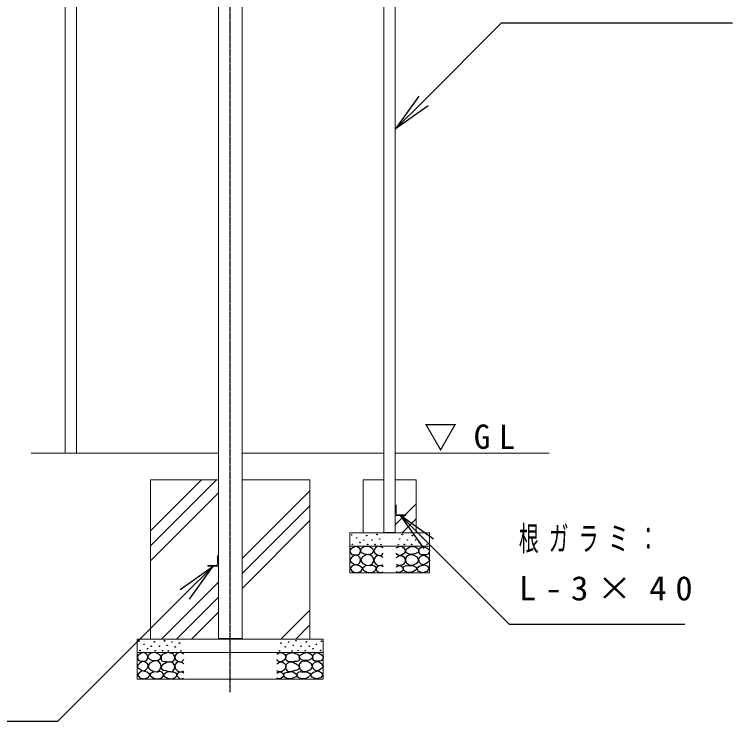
# Model space of a CAD drawing. Units: millimetres at full size; details may follow other scales. Extents: x -19540 to 51, y -990 to 13350.
# Drawn here: x -10838 to -8134, y 2540 to 5202 of the extents above; entities that cross this region are included whole.
import ezdxf

# ---------------------------------------------------------------- set-up
doc = ezdxf.new("R2010")
doc.units = ezdxf.units.MM
doc.linetypes.add('USER2', pattern=[6, 3, -1, 1, -1])
doc.layers.add('線', color=2, linetype='Continuous', lineweight=25)
doc.layers.add('補助', color=2, linetype='Continuous', lineweight=13)
doc.styles.add('ＭＳ ゴシック', font='')
doc.styles.get('ＭＳ ゴシック').set_extended_font_data('MS Gothic')

msp = doc.modelspace()

# ---------------------------------------------------------------- linework, layer by layer
at = {"layer": '線', "color": 20, "linetype": 'USER2'}
msp.add_line((-10025, 2650), (-10025, 6550.8), dxfattribs=at)
at = {"layer": '線', "color": 7, "lineweight": 13}
for p, q in [((-10646.35, 6390), (-10646.35, 3550)), ((-10603.65, 6390), (-10603.65, 3550)), ((-9446.35, 6390), (-9446.35, 3250)), ((-9403.65, 6390), (-9403.65, 3250)), ((-10069.55, 6275), (-10069.55, 2850)), ((-9980.45, 6275), (-9980.45, 2850)), ((-10775, 3550), (-10069.55, 3550)), ((-9980.45, 3550), (-9446.35, 3550)), ((-9403.65, 3550), (-8825, 3550)), ((-10325, 3450), (-10325, 2850)), ((-10069.55, 3450), (-10325, 3450)), ((-9725, 3450), (-9980.45, 3450)), ((-9725, 2850), (-9725, 3450)), ((-9525, 3450), (-9525, 3250)), ((-9446.35, 3450), (-9525, 3450)), ((-9325, 3450), (-9403.65, 3450)), ((-9325, 3250), (-9325, 3450)), ((-9402.65, 3355), (-9403.65, 3355)), ((-9403.65, 3315), (-9403.65, 3355)), ((-9400.65, 3322.5), (-9400.65, 3353)), ((-9363.65, 3315), (-9403.65, 3315)), ((-9365.65, 3318), (-9396.15, 3318)), ((-9363.65, 3315), (-9363.65, 3316)), ((-9575, 3250), (-9575, 3200)), ((-9275, 3250), (-9575, 3250)), ((-9446.35, 3250), (-9403.65, 3250)), ((-9275, 3200), (-9275, 3250)), ((-9575, 3200), (-9575, 3100)), ((-9275, 3200), (-9575, 3200)), ((-9275, 3100), (-9275, 3200)), ((-10070.55, 3165), (-10069.55, 3165)), ((-10069.55, 3125), (-10069.55, 3165)), ((-10072.55, 3132.5), (-10072.55, 3163)), ((-10109.55, 3125), (-10109.55, 3126)), ((-10109.55, 3125), (-10069.55, 3125)), ((-10107.55, 3128), (-10077.05, 3128)), ((-9575, 3100), (-9275, 3100)), ((-10375, 2850), (-10375, 2800)), ((-9675, 2850), (-10375, 2850)), ((-10069.55, 2850), (-9980.45, 2850)), ((-9675, 2800), (-9675, 2850)), ((-10375, 2800), (-10375, 2700)), ((-9675, 2800), (-10375, 2800)), ((-9675, 2700), (-9675, 2800)), ((-10375, 2700), (-9675, 2700))]:
    msp.add_line(p, q, dxfattribs=at)
at = {"layer": '線'}
for p, q in [((-9446.35, 3252), (-9403.65, 3252)), ((-10069.55, 2852), (-9980.45, 2852))]:
    msp.add_line(p, q, dxfattribs=at)
for points in [[(-9552.551, 3199.402), (-9559.014, 3196.862), (-9565.225, 3193.382), (-9571.083, 3189.344), (-9574.731, 3183.877), (-9573.719, 3176.294), (-9568.711, 3169.935), (-9561.845, 3167.345), (-9554.136, 3167.084), (-9546.523, 3167.688), (-9540.194, 3170.252), (-9536.442, 3175.538), (-9535.125, 3181.976), (-9535.973, 3187.181), (-9538.927, 3192.115), (-9545.087, 3196.942)], [(-9513.127, 3199.493), (-9518.032, 3198.876), (-9523.669, 3196.79), (-9531.64, 3191.002), (-9535.292, 3184.086), (-9534.417, 3180.124), (-9530.696, 3175.707), (-9521.205, 3170.934), (-9511.235, 3169.49), (-9503.885, 3169.318), (-9496.369, 3170.842), (-9488.77, 3175.456), (-9485.016, 3181.653), (-9485.986, 3186.306), (-9490.693, 3191.654), (-9501.361, 3197.861)], [(-9336.873, 3199.493), (-9331.968, 3198.876), (-9326.331, 3196.79), (-9318.36, 3191.002), (-9314.708, 3184.086), (-9315.583, 3180.124), (-9319.304, 3175.707), (-9328.795, 3170.934), (-9338.765, 3169.49), (-9346.115, 3169.318), (-9353.631, 3170.842), (-9361.23, 3175.456), (-9364.984, 3181.653), (-9364.014, 3186.306), (-9359.307, 3191.654), (-9348.639, 3197.861)], [(-9297.449, 3199.402), (-9290.986, 3196.862), (-9284.775, 3193.382), (-9278.917, 3189.344), (-9275.269, 3183.877), (-9276.281, 3176.294), (-9281.289, 3169.935), (-9288.155, 3167.345), (-9295.864, 3167.084), (-9303.477, 3167.688), (-9309.806, 3170.252), (-9313.558, 3175.538), (-9314.875, 3181.976), (-9314.027, 3187.181), (-9311.073, 3192.115), (-9304.913, 3196.942)], [(-9555.086, 3166.45), (-9560.415, 3163.657), (-9565.859, 3159.479), (-9572.308, 3152.659), (-9574.731, 3145.855), (-9571.103, 3141.027), (-9564.592, 3136.666), (-9557.954, 3132.379), (-9551.284, 3130.329), (-9543.64, 3132.776), (-9537.343, 3139.201), (-9534.236, 3147.478), (-9535.759, 3155.994), (-9543.917, 3163.245)], [(-9525.831, 3135.163), (-9513.242, 3128.307), (-9499.883, 3127.324), (-9489.599, 3134.778), (-9484.747, 3146.515), (-9487.027, 3157.293), (-9493.936, 3165.436), (-9502.761, 3168.869), (-9513.938, 3167.598), (-9527.692, 3159.543), (-9533.669, 3148.678), (-9531.034, 3141.484)], [(-9324.169, 3135.163), (-9336.758, 3128.307), (-9350.117, 3127.324), (-9360.401, 3134.778), (-9365.253, 3146.515), (-9362.973, 3157.293), (-9356.064, 3165.436), (-9347.239, 3168.869), (-9336.062, 3167.598), (-9322.308, 3159.543), (-9316.331, 3148.678), (-9318.966, 3141.484)], [(-9294.914, 3166.45), (-9289.585, 3163.657), (-9284.141, 3159.479), (-9277.692, 3152.659), (-9275.269, 3145.855), (-9278.897, 3141.027), (-9285.408, 3136.666), (-9292.046, 3132.379), (-9298.716, 3130.329), (-9306.36, 3132.776), (-9312.657, 3139.201), (-9315.764, 3147.478), (-9314.241, 3155.994), (-9306.083, 3163.245)], [(-9555.905, 3130.517), (-9567.225, 3124.498), (-9574.036, 3115.683), (-9565.549, 3104.413), (-9547.114, 3100.299), (-9532.761, 3106.41), (-9527.335, 3116.782), (-9538.117, 3125.89)], [(-9498.802, 3126.373), (-9506.337, 3126.999), (-9514.479, 3125.562), (-9523.406, 3121.504), (-9527.723, 3116.102), (-9525.037, 3111.419), (-9519.074, 3106.912), (-9512.595, 3103.068), (-9505.289, 3100.695), (-9493.44, 3100.928), (-9483.124, 3105.02), (-9478.421, 3109.827), (-9476.367, 3115.561), (-9477.427, 3120.709), (-9481.503, 3125.292), (-9489.901, 3127.832)], [(-9351.198, 3126.373), (-9343.663, 3126.999), (-9335.521, 3125.562), (-9326.594, 3121.504), (-9322.277, 3116.102), (-9324.963, 3111.419), (-9330.926, 3106.912), (-9337.405, 3103.068), (-9344.711, 3100.695), (-9356.56, 3100.928), (-9366.876, 3105.02), (-9371.579, 3109.827), (-9373.633, 3115.561), (-9372.573, 3120.709), (-9368.497, 3125.292), (-9360.099, 3127.832)], [(-9294.095, 3130.517), (-9282.775, 3124.498), (-9275.964, 3115.683), (-9284.451, 3104.413), (-9302.886, 3100.299), (-9317.239, 3106.41), (-9322.665, 3116.782), (-9311.883, 3125.89)], [(-10352.551, 2799.402), (-10359.014, 2796.862), (-10365.225, 2793.382), (-10371.083, 2789.344), (-10374.731, 2783.877), (-10373.718, 2776.294), (-10368.711, 2769.935), (-10361.845, 2767.345), (-10354.136, 2767.084), (-10346.523, 2767.688), (-10340.194, 2770.252), (-10336.442, 2775.538), (-10335.125, 2781.976), (-10335.973, 2787.181), (-10338.927, 2792.115), (-10345.087, 2796.942)], [(-10313.127, 2799.493), (-10318.032, 2798.876), (-10323.669, 2796.79), (-10331.64, 2791.002), (-10335.291, 2784.086), (-10334.417, 2780.124), (-10330.696, 2775.707), (-10321.205, 2770.934), (-10311.235, 2769.49), (-10303.885, 2769.318), (-10296.369, 2770.842), (-10288.771, 2775.456), (-10285.017, 2781.653), (-10285.986, 2786.306), (-10290.693, 2791.654), (-10301.361, 2797.861)], [(-10261.308, 2799.699), (-10266.569, 2797.47), (-10272.048, 2795.224), (-10278.203, 2792.997), (-10282.967, 2789.854), (-10284.865, 2785.463), (-10285.294, 2779.83), (-10284.998, 2773.701), (-10282.609, 2768.553), (-10275.243, 2765.683), (-10266.141, 2765.331), (-10258.857, 2764.746), (-10251.642, 2764.436), (-10243.533, 2765.815), (-10237.143, 2769.627), (-10234.443, 2775.292), (-10234.1, 2781.799), (-10235.688, 2787.512), (-10238.754, 2792.002), (-10242.156, 2794.489), (-10246.809, 2796.477), (-10253.985, 2798.656)], [(-9788.692, 2799.699), (-9783.431, 2797.47), (-9777.952, 2795.224), (-9771.797, 2792.997), (-9767.033, 2789.854), (-9765.135, 2785.463), (-9764.706, 2779.83), (-9765.002, 2773.701), (-9767.391, 2768.553), (-9774.757, 2765.683), (-9783.859, 2765.331), (-9791.143, 2764.746), (-9798.358, 2764.436), (-9806.467, 2765.815), (-9812.857, 2769.627), (-9815.557, 2775.292), (-9815.9, 2781.799), (-9814.312, 2787.512), (-9811.246, 2792.002), (-9807.844, 2794.489), (-9803.191, 2796.477), (-9796.015, 2798.656)], [(-9736.873, 2799.493), (-9731.968, 2798.876), (-9726.331, 2796.79), (-9718.36, 2791.002), (-9714.709, 2784.086), (-9715.583, 2780.124), (-9719.304, 2775.707), (-9728.795, 2770.934), (-9738.765, 2769.49), (-9746.115, 2769.318), (-9753.631, 2770.842), (-9761.229, 2775.456), (-9764.983, 2781.653), (-9764.014, 2786.306), (-9759.307, 2791.654), (-9748.639, 2797.861)], [(-9697.449, 2799.402), (-9690.986, 2796.862), (-9684.775, 2793.382), (-9678.917, 2789.344), (-9675.269, 2783.877), (-9676.282, 2776.294), (-9681.289, 2769.935), (-9688.155, 2767.345), (-9695.864, 2767.084), (-9703.477, 2767.688), (-9709.806, 2770.252), (-9713.558, 2775.538), (-9714.875, 2781.976), (-9714.027, 2787.181), (-9711.073, 2792.115), (-9704.913, 2796.942)], [(-10355.086, 2766.45), (-10360.415, 2763.657), (-10365.859, 2759.479), (-10372.308, 2752.659), (-10374.731, 2745.855), (-10371.103, 2741.027), (-10364.592, 2736.666), (-10357.954, 2732.379), (-10351.284, 2730.329), (-10343.64, 2732.776), (-10337.343, 2739.201), (-10334.236, 2747.478), (-10335.758, 2755.994), (-10343.916, 2763.245)], [(-10325.831, 2735.163), (-10313.242, 2728.307), (-10299.883, 2727.324), (-10289.599, 2734.778), (-10284.746, 2746.515), (-10287.027, 2757.293), (-10293.936, 2765.436), (-10302.761, 2768.869), (-10313.938, 2767.598), (-10327.693, 2759.543), (-10333.67, 2748.678), (-10331.034, 2741.484)], [(-10262.312, 2763.084), (-10267.805, 2760.291), (-10273.394, 2757.138), (-10279.588, 2753.53), (-10283.936, 2748.759), (-10284.925, 2743.231), (-10282.854, 2737.677), (-10276.136, 2733.918), (-10267.988, 2732.271), (-10261.571, 2730.108), (-10255.284, 2727.946), (-10248.914, 2726.919), (-10242.31, 2728.487), (-10236.132, 2735.719), (-10234.201, 2745.786), (-10235.91, 2754.29), (-10241.229, 2760.922), (-10251.301, 2764.208)], [(-9787.688, 2763.084), (-9782.195, 2760.291), (-9776.606, 2757.138), (-9770.412, 2753.53), (-9766.064, 2748.759), (-9765.075, 2743.231), (-9767.146, 2737.677), (-9773.864, 2733.918), (-9782.012, 2732.271), (-9788.429, 2730.108), (-9794.716, 2727.946), (-9801.086, 2726.919), (-9807.69, 2728.487), (-9813.868, 2735.719), (-9815.799, 2745.786), (-9814.09, 2754.29), (-9808.771, 2760.922), (-9798.699, 2764.208)], [(-9724.169, 2735.163), (-9736.758, 2728.307), (-9750.117, 2727.324), (-9760.401, 2734.778), (-9765.254, 2746.515), (-9762.973, 2757.293), (-9756.064, 2765.436), (-9747.239, 2768.869), (-9736.062, 2767.598), (-9722.307, 2759.543), (-9716.33, 2748.678), (-9718.966, 2741.484)], [(-9694.914, 2766.45), (-9689.585, 2763.657), (-9684.141, 2759.479), (-9677.692, 2752.659), (-9675.269, 2745.855), (-9678.897, 2741.027), (-9685.408, 2736.666), (-9692.046, 2732.379), (-9698.716, 2730.329), (-9706.36, 2732.776), (-9712.657, 2739.201), (-9715.764, 2747.478), (-9714.242, 2755.994), (-9706.084, 2763.245)], [(-10355.905, 2730.517), (-10367.225, 2724.498), (-10374.036, 2715.683), (-10365.55, 2704.413), (-10347.114, 2700.299), (-10332.761, 2706.41), (-10327.335, 2716.782), (-10338.117, 2725.89)], [(-10298.802, 2726.373), (-10306.337, 2726.999), (-10314.479, 2725.562), (-10323.407, 2721.504), (-10327.723, 2716.102), (-10325.036, 2711.419), (-10319.074, 2706.912), (-10312.595, 2703.069), (-10305.289, 2700.695), (-10293.44, 2700.928), (-10283.125, 2705.02), (-10278.421, 2709.827), (-10276.367, 2715.561), (-10277.427, 2720.709), (-10281.503, 2725.292), (-10289.901, 2727.832)], [(-10256.495, 2728.205), (-10264.963, 2724.61), (-10271.902, 2719.826), (-10274.926, 2717.311), (-10276.767, 2713.88), (-10272.802, 2708.391), (-10262.982, 2704.149), (-10253.243, 2700.924), (-10244.062, 2700.365), (-10233.219, 2704.869), (-10226.492, 2712.528), (-10225.685, 2716.519), (-10227.033, 2720.908), (-10234.674, 2724.685), (-10244.332, 2725.502), (-10250.562, 2726.747)], [(-9793.505, 2728.205), (-9785.037, 2724.61), (-9778.098, 2719.826), (-9775.074, 2717.311), (-9773.233, 2713.88), (-9777.198, 2708.391), (-9787.018, 2704.149), (-9796.757, 2700.924), (-9805.938, 2700.365), (-9816.781, 2704.869), (-9823.508, 2712.528), (-9824.315, 2716.519), (-9822.967, 2720.908), (-9815.326, 2724.685), (-9805.668, 2725.502), (-9799.438, 2726.747)], [(-9751.198, 2726.373), (-9743.663, 2726.999), (-9735.521, 2725.562), (-9726.593, 2721.504), (-9722.277, 2716.102), (-9724.964, 2711.419), (-9730.926, 2706.912), (-9737.405, 2703.069), (-9744.711, 2700.695), (-9756.56, 2700.928), (-9766.875, 2705.02), (-9771.579, 2709.827), (-9773.633, 2715.561), (-9772.573, 2720.709), (-9768.497, 2725.292), (-9760.099, 2727.832)], [(-9694.095, 2730.517), (-9682.775, 2724.498), (-9675.964, 2715.683), (-9684.45, 2704.413), (-9702.886, 2700.299), (-9717.239, 2706.41), (-9722.665, 2716.782), (-9711.883, 2725.89)]]:
    msp.add_lwpolyline(points, close=True, dxfattribs=at)
for points in [[(-9450, 3193.299), (-9458.427, 3198.154), (-9467.11, 3199.636), (-9472.729, 3197.948), (-9477.883, 3194.249), (-9482.355, 3188.941), (-9484.22, 3182.209), (-9480.552, 3173.439), (-9472.496, 3167), (-9464.197, 3164.621), (-9456.971, 3165.733), (-9452.921, 3169.109), (-9450, 3173.654)], [(-9400, 3193.299), (-9391.573, 3198.154), (-9382.89, 3199.636), (-9377.271, 3197.948), (-9372.117, 3194.249), (-9367.645, 3188.941), (-9365.78, 3182.209), (-9369.448, 3173.439), (-9377.504, 3167), (-9385.803, 3164.621), (-9393.029, 3165.733), (-9397.079, 3169.109), (-9400, 3173.654)], [(-9450.317, 3157.178), (-9457.457, 3162.64), (-9465.526, 3165.099), (-9472.231, 3163.875), (-9478.199, 3160.03), (-9482.592, 3154.249), (-9484.22, 3147.039), (-9481.556, 3138.431), (-9475.348, 3131.513), (-9467.709, 3127.642), (-9460.139, 3126.761), (-9454.985, 3128.2), (-9450.317, 3130.88)], [(-9399.683, 3157.178), (-9392.543, 3162.64), (-9384.474, 3165.099), (-9377.769, 3163.875), (-9371.801, 3160.03), (-9367.408, 3154.249), (-9365.78, 3147.039), (-9368.444, 3138.431), (-9374.652, 3131.513), (-9382.291, 3127.642), (-9389.861, 3126.761), (-9395.015, 3128.2), (-9399.683, 3130.88)], [(-9450, 3122.642), (-9456.018, 3125.96), (-9463.308, 3126.761), (-9472.024, 3122.427), (-9476.298, 3115.671), (-9475.686, 3112.001), (-9472.813, 3107.75), (-9465.651, 3102.278), (-9458.238, 3100.462), (-9453.942, 3101.514), (-9450, 3103.631)], [(-9400, 3122.642), (-9393.982, 3125.96), (-9386.692, 3126.761), (-9377.976, 3122.427), (-9373.702, 3115.671), (-9374.314, 3112.001), (-9377.187, 3107.75), (-9384.349, 3102.278), (-9391.762, 3100.462), (-9396.058, 3101.514), (-9400, 3103.631)], [(-10200, 2793.299), (-10208.427, 2798.154), (-10217.11, 2799.636), (-10222.73, 2797.948), (-10227.883, 2794.249), (-10232.354, 2788.941), (-10234.22, 2782.209), (-10230.552, 2773.439), (-10222.496, 2767), (-10214.197, 2764.621), (-10206.971, 2765.733), (-10202.921, 2769.109), (-10200, 2773.654)], [(-9850, 2793.299), (-9841.573, 2798.154), (-9832.89, 2799.636), (-9827.27, 2797.948), (-9822.117, 2794.249), (-9817.646, 2788.941), (-9815.78, 2782.209), (-9819.448, 2773.439), (-9827.504, 2767), (-9835.803, 2764.621), (-9843.029, 2765.733), (-9847.079, 2769.109), (-9850, 2773.654)], [(-10200.317, 2757.178), (-10207.457, 2762.64), (-10215.526, 2765.099), (-10222.231, 2763.875), (-10228.2, 2760.03), (-10232.592, 2754.249), (-10234.22, 2747.039), (-10231.556, 2738.431), (-10225.348, 2731.513), (-10217.709, 2727.642), (-10210.139, 2726.761), (-10204.985, 2728.2), (-10200.317, 2730.88)], [(-9849.683, 2757.178), (-9842.543, 2762.64), (-9834.474, 2765.099), (-9827.769, 2763.875), (-9821.8, 2760.03), (-9817.408, 2754.249), (-9815.78, 2747.039), (-9818.444, 2738.431), (-9824.652, 2731.513), (-9832.291, 2727.642), (-9839.861, 2726.761), (-9845.015, 2728.2), (-9849.683, 2730.88)], [(-10200, 2722.642), (-10206.018, 2725.96), (-10213.308, 2726.761), (-10222.024, 2722.427), (-10226.299, 2715.671), (-10225.686, 2712.001), (-10222.813, 2707.75), (-10215.651, 2702.278), (-10208.238, 2700.462), (-10203.942, 2701.514), (-10200, 2703.631)], [(-9850, 2722.642), (-9843.982, 2725.96), (-9836.692, 2726.761), (-9827.976, 2722.427), (-9823.701, 2715.671), (-9824.314, 2712.001), (-9827.187, 2707.75), (-9834.349, 2702.278), (-9841.762, 2700.462), (-9846.058, 2701.514), (-9850, 2703.631)]]:
    msp.add_lwpolyline(points, dxfattribs=at)
for centre in [(-9472.583, 3244.091), (-9377.417, 3244.091), (-9568.394, 3242.177), (-9549.383, 3230.77), (-9522.451, 3223.483), (-9511.044, 3239.959), (-9491.504, 3223.549), (-9462.582, 3227.063), (-9387.418, 3227.063), (-9358.496, 3223.549), (-9338.956, 3239.959), (-9327.549, 3223.483), (-9300.617, 3230.77), (-9281.606, 3242.177), (-9565.225, 3207.323), (-9536.392, 3213.977), (-9507.559, 3206.373), (-9479.881, 3206.521), (-9457.717, 3205.98), (-9392.283, 3205.98), (-9370.119, 3206.521), (-9342.441, 3206.373), (-9313.608, 3213.977), (-9284.775, 3207.323), (-10368.394, 2842.177), (-10311.044, 2839.959), (-10272.583, 2844.091), (-10244.473, 2839.496), (-9805.527, 2839.496), (-9777.417, 2844.091), (-9738.956, 2839.959), (-9681.606, 2842.177), (-10349.383, 2830.77), (-10336.392, 2813.977), (-10322.451, 2823.483), (-10291.504, 2823.549), (-10262.582, 2827.063), (-10232.309, 2820.846), (-10216.092, 2835.172), (-9833.908, 2835.172), (-9817.691, 2820.846), (-9787.418, 2827.063), (-9758.496, 2823.549), (-9727.549, 2823.483), (-9713.608, 2813.977), (-9700.617, 2830.77), (-10365.225, 2807.323), (-10307.559, 2806.373), (-10279.881, 2806.521), (-10257.717, 2805.98), (-10210.686, 2805.98), (-9839.314, 2805.98), (-9792.283, 2805.98), (-9770.119, 2806.521), (-9742.441, 2806.373), (-9684.775, 2807.323)]:
    msp.add_circle(centre, 1, dxfattribs=at)
at = {"layer": '線', "color": 7, "lineweight": 13}
for centre, radius, start, end in [((-9402.65, 3353), 2, 0, 90), ((-9396.15, 3322.5), 4.5, 180, 270), ((-9365.65, 3316), 2, 0, 90), ((-10070.55, 3163), 2, 90, 180), ((-10107.55, 3126), 2, 90, 180), ((-10077.05, 3132.5), 4.5, 270, 0)]:
    msp.add_arc(centre, radius, start, end, dxfattribs=at)
at = {"layer": '補助', "lineweight": 25}
for p, q in [((-9297.584, 4876.066), (-9003.65, 5170)), ((-9003.65, 5170), (-8953.65, 5170)), ((-8953.65, 5170), (-8133.877, 5170)), ((-9315.262, 4893.744), (-9403.65, 4770)), ((-9403.65, 4770), (-9297.584, 4876.066)), ((-9279.906, 4858.388), (-9403.65, 4770)), ((-9295.387, 3191.381), (-9383.775, 3315.125)), ((-9260.031, 3226.737), (-9383.775, 3315.125)), ((-9383.775, 3315.125), (-9277.709, 3209.059)), ((-9277.709, 3209.059), (-8975, 2906.35)), ((-10213.294, 3036.612), (-10089.55, 3125)), ((-10089.55, 3125), (-10195.616, 3018.934)), ((-10177.938, 3001.256), (-10089.55, 3125)), ((-10195.616, 3018.934), (-10675, 2539.55)), ((-8975, 2906.35), (-8925, 2906.35)), ((-8925, 2906.35), (-8314.027, 2906.35)), ((-10825, 2539.55), (-11435.973, 2539.55)), ((-10675, 2539.55), (-10825, 2539.55))]:
    msp.add_line(p, q, dxfattribs=at)
at = {"layer": '補助'}
for p, q in [((-10325, 3201.511), (-10076.511, 3450)), ((-10325, 3257.637), (-10132.637, 3450)), ((-9980.45, 3153.175), (-9725, 3408.625)), ((-10325, 3145.384), (-10069.55, 3400.834)), ((-9366.612, 3318), (-9325, 3359.612)), ((-9980.45, 3097.048), (-9725, 3352.498)), ((-9403.65, 3280.962), (-9369.612, 3315)), ((-9378.485, 3250), (-9325, 3303.485)), ((-9980.45, 3040.921), (-9725, 3296.371)), ((-10283.625, 2850), (-10069.55, 3064.075)), ((-10227.498, 2850), (-10069.55, 3007.948)), ((-10171.371, 2850), (-10069.55, 2951.821)), ((-9834.612, 2850), (-9725, 2959.612)), ((-9778.485, 2850), (-9725, 2903.485))]:
    msp.add_line(p, q, dxfattribs=at)

# ---------------------------------------------------------------- texts
at = {"layer": '補助', "char_height": 91.64, "style": 'ＭＳ ゴシック'}
for s, insert, attachment_point in [('\\T1.5;▽GL', (-9295.833, 3558.333), 7), ('\\T1.5;\\W0.6;根ガラミ：', (-8938.75, 3275.1), 1), ('\\T1.5;\\W1.05;L-3×40', (-8938.75, 3087.6), 1)]:
    msp.add_mtext(s, dxfattribs=dict(at, insert=insert, attachment_point=attachment_point))

doc.saveas('drawing.dxf')
